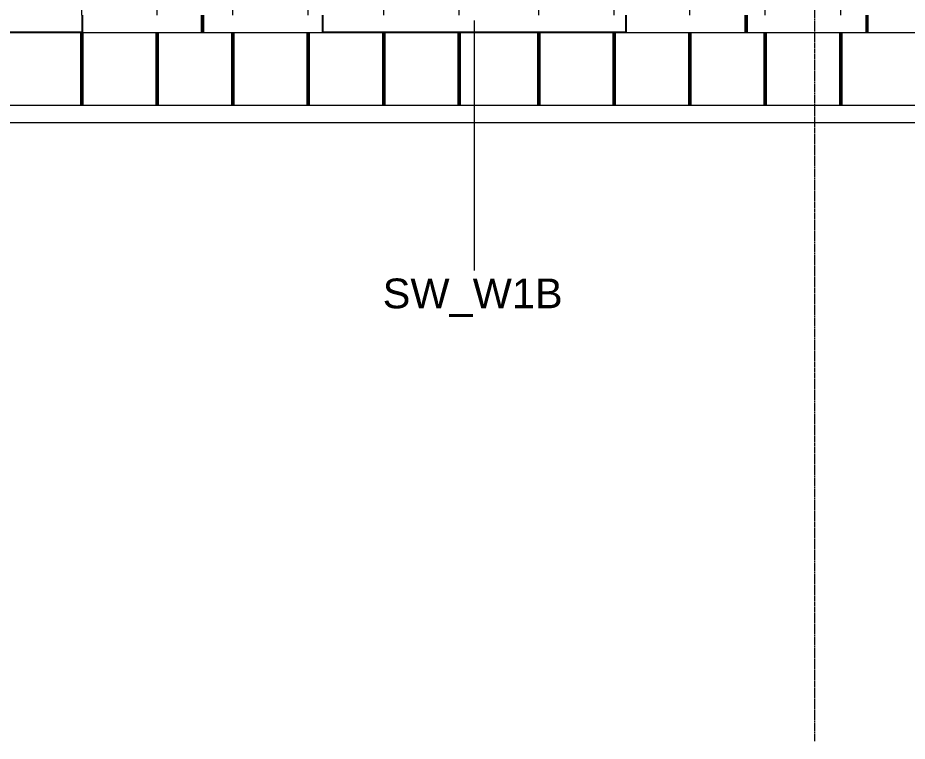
# Model space of a CAD drawing. Header units: inches. Extents: x -4036 to -1914, y 2 to 12338.
# Drawn here: x -3080.6 to -2797.9, y 9786.3 to 10016.3 of the extents above; entities that cross this region are included whole.
import ezdxf

# ---------------------------------------------------------------- set-up
doc = ezdxf.new("R2010")
doc.units = ezdxf.units.IN
doc.header["$MEASUREMENT"] = 0
doc.linetypes.add('Línea de rejilla', pattern=[0.875, 0.5, -0.125, 0.125, -0.125])
for name, color, linetype, lineweight in [('A-WALL-IDEN', 211, 'Continuous', 9), ('I-WALL', 2, 'Continuous', 9), ('S-BEAM', 12, 'Continuous', 9), ('S-BEAM-ANLY', 10, 'Continuous', 50), ('S-GRID', 1, 'Continuous', 9)]:
    doc.layers.add(name, color=color, linetype=linetype, lineweight=lineweight)
doc.styles.add('Arial', font='arial.ttf', dxfattribs={"height": 9.448819})

# ---------------------------------------------------------------- blocks, each defined once
blk = doc.blocks.new('TRUSS - 22_-V71-FRAMING PLAN - 2ND FLOOR')
at = {"layer": 'S-BEAM'}
for p, q in [((21.84, 0), (-192.8, 0)), ((26.22, 0), (23.38, 0)), ((164.15, 0), (27.76, 0)), ((192.8, 0), (169.65, 0))]:
    blk.add_line(p, q, dxfattribs=at)
blk = doc.blocks.new('TRUSS - 22_-V51-FRAMING PLAN - 2ND FLOOR')
at = {"layer": 'S-BEAM'}
for p, q in [((164.15, 0), (-192.8, 0)), ((192.8, 0), (169.65, 0))]:
    blk.add_line(p, q, dxfattribs=at)
blk = doc.blocks.new('TRUSS - 22_-V66-FRAMING PLAN - 2ND FLOOR')
at = {"layer": 'S-BEAM'}
for p, q in [((164.16, 0), (-192.8, 0)), ((192.8, 0), (169.65, 0))]:
    blk.add_line(p, q, dxfattribs=at)

msp = doc.modelspace()

# ---------------------------------------------------------------- linework, layer by layer
at = {"layer": 'A-WALL-IDEN'}
msp.add_line((-2935.52, 10015.46), (-2935.52, 9935.95), dxfattribs=at)
at = {"layer": 'I-WALL', "lineweight": 25}
for p, q in [((-3060.14, 10017.09), (-3060.14, 10011.59)), ((-3022.11, 10011.59), (-3022.11, 10017.09)), ((-3021.74, 10017.09), (-3021.74, 10011.59)), ((-2983.71, 10011.59), (-2983.71, 10017.09)), ((-2887.34, 10017.09), (-2887.34, 10011.59)), ((-2849.31, 10011.59), (-2849.31, 10017.09)), ((-2848.94, 10017.09), (-2848.94, 10011.59)), ((-2810.91, 10011.59), (-2810.91, 10017.09)), ((-2810.54, 10017.09), (-2810.54, 10011.59)), ((-3060.14, 10011.59), (-3214.11, 10011.59)), ((-3021.74, 10011.59), (-3022.11, 10011.59)), ((-2887.34, 10011.59), (-2983.71, 10011.59)), ((-2848.94, 10011.59), (-2849.31, 10011.59)), ((-2810.54, 10011.59), (-2810.91, 10011.59))]:
    msp.add_line(p, q, dxfattribs=at)
at = {"layer": 'I-WALL'}
for p, q in [((-3060.14, 10011.59), (-3022.11, 10011.59)), ((-3021.74, 10011.59), (-2983.71, 10011.59)), ((-2887.34, 10011.59), (-2849.31, 10011.59)), ((-2848.94, 10011.59), (-2810.91, 10011.59)), ((-2810.54, 10011.59), (-2772.51, 10011.59)), ((-2644.92, 9988.44), (-3852.47, 9988.44)), ((-3857.97, 9982.94), (-2639.42, 9982.94))]:
    msp.add_line(p, q, dxfattribs=at)
at = {"layer": 'S-BEAM-ANLY', "color": 7}
for p, q in [((-3060.32, 10011.59), (-3060.32, 9988.44)), ((-3036.32, 10011.59), (-3036.32, 9988.44)), ((-3012.32, 10011.59), (-3012.32, 9988.44)), ((-2988.32, 10011.59), (-2988.32, 9988.44)), ((-2964.32, 10011.59), (-2964.32, 9988.44)), ((-2940.32, 10011.59), (-2940.32, 9988.44)), ((-2915.05, 10011.59), (-2915.05, 9988.44)), ((-2891.05, 10011.59), (-2891.05, 9988.44)), ((-2867.05, 10011.59), (-2867.05, 9988.44)), ((-2843.05, 10011.59), (-2843.05, 9988.44)), ((-2819.05, 10011.59), (-2819.05, 9988.44))]:
    msp.add_line(p, q, dxfattribs=at)
at = {"layer": 'S-GRID', "linetype": 'Línea de rejilla'}
msp.add_line((-2827.32, 9786.33), (-2827.32, 12288.56), dxfattribs=at)

# ---------------------------------------------------------------- block references
at = {"layer": 'S-BEAM'}
for name, p, rotation in [('TRUSS - 22_-V66-FRAMING PLAN - 2ND FLOOR', (-3060.32, 10181.24), 270.0000000000003), ('TRUSS - 22_-V51-FRAMING PLAN - 2ND FLOOR', (-3036.32, 10181.24), 270.0000000000003), ('TRUSS - 22_-V51-FRAMING PLAN - 2ND FLOOR', (-3012.32, 10181.24), 270.0000000000003), ('TRUSS - 22_-V51-FRAMING PLAN - 2ND FLOOR', (-2988.32, 10181.24), 270.0000000000003), ('TRUSS - 22_-V51-FRAMING PLAN - 2ND FLOOR', (-2964.32, 10181.24), 270.0000000000003), ('TRUSS - 22_-V71-FRAMING PLAN - 2ND FLOOR', (-2940.32, 10181.24), 270.0000000000003), ('TRUSS - 22_-V51-FRAMING PLAN - 2ND FLOOR', (-2915.05, 10181.24), 270.0000000000004), ('TRUSS - 22_-V51-FRAMING PLAN - 2ND FLOOR', (-2891.05, 10181.24), 270.0000000000004), ('TRUSS - 22_-V51-FRAMING PLAN - 2ND FLOOR', (-2867.05, 10181.24), 270.0000000000004), ('TRUSS - 22_-V51-FRAMING PLAN - 2ND FLOOR', (-2843.05, 10181.24), 270.0000000000004), ('TRUSS - 22_-V51-FRAMING PLAN - 2ND FLOOR', (-2819.05, 10181.24), 270.0000000000004)]:
    msp.add_blockref(name, p, dxfattribs=dict(at, rotation=rotation))

# ---------------------------------------------------------------- texts
at = {"layer": 'A-WALL-IDEN', "insert": (-2964.64, 9933.39), "char_height": 9.449, "width": 70.296, "attachment_point": 1, "style": 'Arial'}
msp.add_mtext('SW_W1B', dxfattribs=at)

doc.saveas('drawing.dxf')
